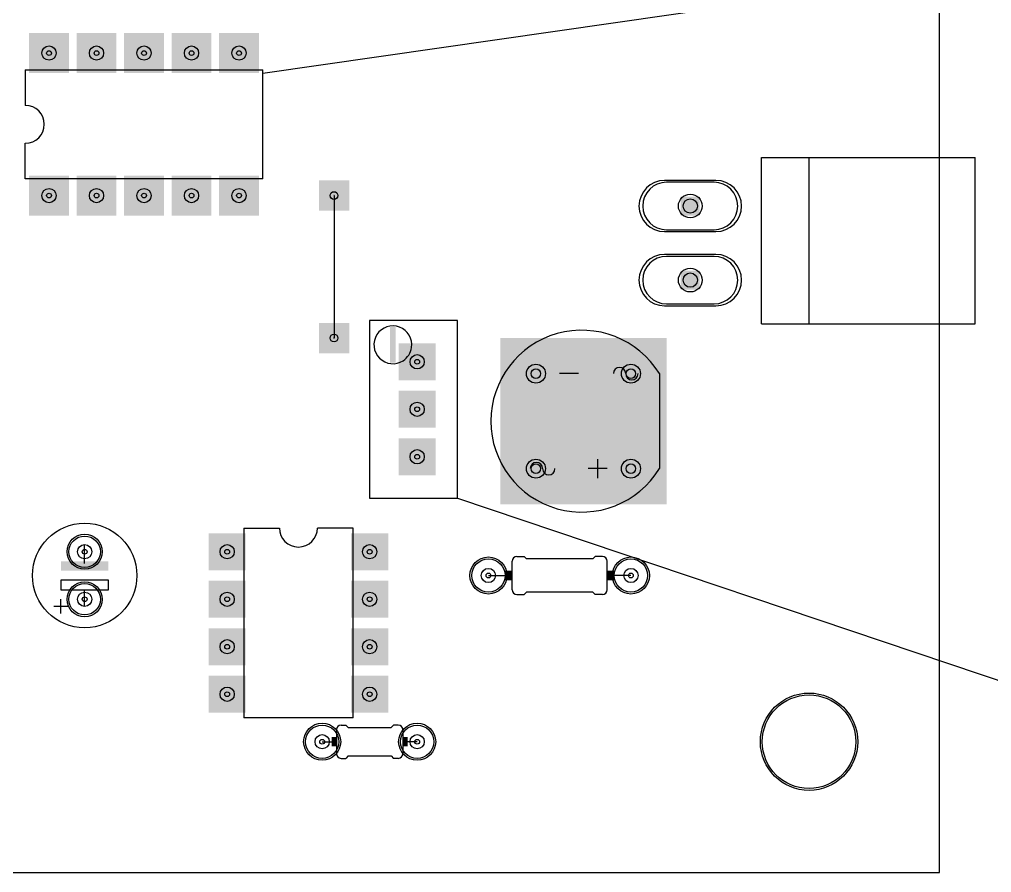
# Model space of a CAD drawing. Extents: x -71 to 251, y 10 to 132.
# Drawn here: x 77.2 to 129.1, y 10.1 to 55.8 of the extents above; entities that cross this region are included whole.
import ezdxf

# ---------------------------------------------------------------- set-up
doc = ezdxf.new("R2010")
doc.units = 0
doc.header["$MEASUREMENT"] = 0
doc.layers.get('0').update_dxf_attribs({"linetype": 'CONTINUOUS'})
for name, color, linetype in [('1', 22, 'CONTINUOUS'), ('17', 82, 'CONTINUOUS'), ('18', 82, 'CONTINUOUS'), ('20', 7, 'CONTINUOUS'), ('21', 253, 'CONTINUOUS'), ('22', 253, 'CONTINUOUS'), ('29', 253, 'CONTINUOUS'), ('30', 253, 'CONTINUOUS'), ('43', 82, 'CONTINUOUS'), ('44', 253, 'CONTINUOUS'), ('51', 253, 'CONTINUOUS')]:
    doc.layers.add(name, color=color, linetype=linetype)

# ---------------------------------------------------------------- blocks, each defined once
blk = doc.blocks.new('RECT')
blk.add_solid([(-0.5, -0.5), (0.5, -0.5), (-0.5, 0.5), (0.5, 0.5)])
blk = doc.blocks.new('SQUAREP')
blk.add_solid([(-0.5, -0.5), (0.5, -0.5), (-0.5, 0.5), (0.5, 0.5)])
blk = doc.blocks.new('ROUNDP')
blk.add_circle((0, 0), 0.5)
blk = doc.blocks.new('LONGP100')
blk.add_lwpolyline([(-0.5, -0.5), (0.5, -0.5, 1), (0.5, 0.5), (-0.5, 0.5, 1)], format="xyb", close=True)
blk = doc.blocks.new('SQUAREV')
blk.add_solid([(-0.5, -0.5), (0.5, -0.5), (-0.5, 0.5), (0.5, 0.5)])
blk = doc.blocks.new('ROUNDV')
blk.add_circle((0, 0), 0.5)

msp = doc.modelspace()

# ---------------------------------------------------------------- linework, layer by layer
at = {"linetype": 'Continuous'}
for p, q in [((90.17, 52.9082), (145.9104, 60.921)), ((100.575, 30.175), (136.1641, 18.1782))]:
    msp.add_line(p, q, dxfattribs=at)
at = {"layer": '1'}
msp.add_line((93.98, 46.355), (93.98, 38.735), dxfattribs=at)
at = {"layer": '20'}
for p, q in [((126.35, 10.1472), (126.35, 111.722)), ((0.64, 10.1472), (126.35, 10.1472))]:
    msp.add_line(p, q, dxfattribs=at)
msp.add_circle((119.38, 17.145), 2.5, dxfattribs=at)
at = {"layer": '21'}
for p, q in [((116.84, 48.387), (119.38, 48.387)), ((116.84, 39.497), (116.84, 48.387)), ((119.38, 48.387), (128.27, 48.387)), ((119.38, 39.497), (119.38, 48.387)), ((128.27, 39.497), (128.27, 48.387)), ((100.575, 39.675), (95.875, 39.675)), ((95.875, 39.675), (95.875, 30.175)), ((100.575, 30.175), (100.575, 39.675)), ((116.84, 39.497), (119.38, 39.497)), ((119.38, 39.497), (128.27, 39.497)), ((107.061, 36.83), (106.045, 36.83)), ((111.379, 36.83), (111.379, 31.75)), ((108.077, 32.258), (108.077, 31.242)), ((108.585, 31.75), (107.569, 31.75)), ((95.875, 30.175), (100.575, 30.175)), ((89.154, 28.575), (89.154, 18.415)), ((89.154, 28.575), (91.059, 28.575)), ((94.996, 28.575), (93.091, 28.575)), ((94.996, 18.415), (94.996, 28.575)), ((103.759, 27.051), (104.14, 27.051)), ((104.267, 26.924), (104.14, 27.051)), ((107.823, 26.924), (107.95, 27.051)), ((108.331, 27.051), (107.95, 27.051)), ((103.505, 25.273), (103.505, 26.797)), ((107.823, 26.924), (104.267, 26.924)), ((108.585, 25.273), (108.585, 26.797)), ((103.759, 25.019), (104.14, 25.019)), ((104.267, 25.146), (104.14, 25.019)), ((107.823, 25.146), (104.267, 25.146)), ((107.823, 25.146), (107.95, 25.019)), ((108.331, 25.019), (107.95, 25.019)), ((79.375, 24.384), (79.375, 24.765)), ((79.375, 24.384), (78.994, 24.384)), ((79.375, 24.003), (79.375, 24.384)), ((79.756, 24.384), (79.375, 24.384)), ((94.996, 18.415), (89.154, 18.415)), ((94.361, 18.034), (94.615, 18.034)), ((94.742, 17.907), (94.615, 18.034)), ((94.742, 17.907), (97.028, 17.907)), ((97.028, 17.907), (97.155, 18.034)), ((97.409, 18.034), (97.155, 18.034)), ((94.361, 16.256), (94.615, 16.256)), ((94.742, 16.383), (94.615, 16.256)), ((94.742, 16.383), (97.028, 16.383)), ((97.028, 16.383), (97.155, 16.256)), ((97.409, 16.256), (97.155, 16.256))]:
    msp.add_line(p, q, dxfattribs=at)
msp.add_circle((80.645, 26.035), 2.794, dxfattribs=at)
for centre, radius, start, end in [((97.125, 38.3732), 1.0109, 351.5693, 302.9602), ((107.2317, 34.29), 4.8633, 31.4852, 328.5148), ((92.075, 28.575), 1.016, 180, 0), ((103.759, 26.797), 0.254, 90, 180), ((108.331, 26.797), 0.254, 0, 90), ((103.759, 25.273), 0.254, 180, 270), ((108.331, 25.273), 0.254, 270, 0), ((94.361, 17.78), 0.254, 90, 180), ((97.409, 17.78), 0.254, 0, 90), ((94.361, 16.51), 0.254, 180, 270), ((97.409, 16.51), 0.254, 270, 0)]:
    msp.add_arc(centre, radius, start, end, dxfattribs=at)
at = {"layer": '22'}
for p, q in [((77.47, 53.086), (90.17, 53.086)), ((77.47, 53.086), (77.47, 51.181)), ((90.17, 47.244), (90.17, 53.086)), ((77.47, 47.244), (77.47, 49.149)), ((90.17, 47.244), (77.47, 47.244))]:
    msp.add_line(p, q, dxfattribs=at)
msp.add_arc((77.47, 50.165), 1.016, 270, 90, dxfattribs=at)
at = {"layer": '29'}
msp.add_circle((119.38, 17.145), 2.6016, dxfattribs=at)
at = {"layer": '30'}
msp.add_circle((119.38, 17.145), 2.6016, dxfattribs=at)
at = {"layer": '44'}
for centre, radius in [((78.74, 53.975), 0.127), ((81.28, 53.975), 0.127), ((83.82, 53.975), 0.127), ((86.36, 53.975), 0.127), ((88.9, 53.975), 0.127), ((78.74, 46.355), 0.127), ((81.28, 46.355), 0.127), ((83.82, 46.355), 0.127), ((86.36, 46.355), 0.127), ((88.9, 46.355), 0.127), ((93.98, 46.355), 0.005), ((113.03, 45.7962), 0.381), ((113.03, 41.8338), 0.381), ((93.98, 38.735), 0.005), ((98.425, 37.465), 0.127), ((104.775, 36.83), 0.254), ((109.855, 36.83), 0.254), ((98.425, 34.925), 0.127), ((98.425, 32.385), 0.127), ((104.775, 31.75), 0.254), ((109.855, 31.75), 0.254), ((80.645, 27.305), 0.127), ((88.265, 27.305), 0.127), ((95.885, 27.305), 0.127), ((102.235, 26.035), 0.127), ((109.855, 26.035), 0.127), ((80.645, 24.765), 0.127), ((88.265, 24.765), 0.127), ((95.885, 24.765), 0.127), ((88.265, 22.225), 0.127), ((95.885, 22.225), 0.127), ((88.265, 19.685), 0.127), ((95.885, 19.685), 0.127), ((93.345, 17.145), 0.127), ((98.425, 17.145), 0.127)]:
    msp.add_circle(centre, radius, dxfattribs=at)
at = {"layer": '51'}
for p, q in [((80.645, 26.67), (80.645, 27.686)), ((102.235, 26.035), (103.124, 26.035)), ((109.855, 26.035), (108.966, 26.035)), ((81.915, 25.781), (79.375, 25.781)), ((79.375, 25.781), (79.375, 25.273)), ((81.915, 25.273), (81.915, 25.781)), ((79.375, 25.273), (80.645, 25.273)), ((80.645, 24.384), (80.645, 25.273)), ((80.645, 25.273), (81.915, 25.273)), ((94.107, 17.78), (94.107, 16.51)), ((97.663, 17.78), (97.663, 16.51)), ((93.345, 17.145), (93.853, 17.145)), ((98.425, 17.145), (97.917, 17.145))]:
    msp.add_line(p, q, dxfattribs=at)
for centre, radius, start, end in [((97.125, 38.3732), 1.0109, 302.9602, 351.5693), ((109.2454, 36.83), 0.3302, 0, 180), ((109.9058, 36.83), 0.3302, 180, 0), ((104.8004, 31.75), 0.3302, 0, 180), ((105.4608, 31.75), 0.3302, 180, 0)]:
    msp.add_arc(centre, radius, start, end, dxfattribs=at)

# ---------------------------------------------------------------- block references
at = {"layer": '17'}
for name, p, xscale, yscale, rotation in [('SQUAREP', (78.74, 53.975), 1.9304, 1.9304, 270), ('SQUAREP', (81.28, 53.975), 1.9304, 1.9304, 270), ('SQUAREP', (83.82, 53.975), 1.9304, 1.9304, 270), ('SQUAREP', (86.36, 53.975), 1.9304, 1.9304, 270), ('SQUAREP', (88.9, 53.975), 1.9304, 1.9304, 270), ('ROUNDP', (78.74, 53.975), 0.762, 0.762, 270), ('ROUNDP', (78.74, 53.975), 0.762, 0.762, 270), ('ROUNDP', (78.74, 53.975), 0.762, 0.762, 270), ('ROUNDP', (78.74, 53.975), 0.762, 0.762, 270), ('ROUNDP', (78.74, 53.975), 0.762, 0.762, 270), ('ROUNDP', (78.74, 53.975), 0.762, 0.762, 270), ('ROUNDP', (78.74, 53.975), 0.762, 0.762, 270), ('ROUNDP', (78.74, 53.975), 0.762, 0.762, 270), ('ROUNDP', (78.74, 53.975), 0.762, 0.762, 270), ('ROUNDP', (78.74, 53.975), 0.762, 0.762, 270), ('ROUNDP', (78.74, 53.975), 0.762, 0.762, 270), ('ROUNDP', (78.74, 53.975), 0.762, 0.762, 270), ('ROUNDP', (78.74, 53.975), 0.762, 0.762, 270), ('ROUNDP', (78.74, 53.975), 0.762, 0.762, 270), ('ROUNDP', (81.28, 53.975), 0.762, 0.762, 270), ('ROUNDP', (81.28, 53.975), 0.762, 0.762, 270), ('ROUNDP', (81.28, 53.975), 0.762, 0.762, 270), ('ROUNDP', (81.28, 53.975), 0.762, 0.762, 270), ('ROUNDP', (81.28, 53.975), 0.762, 0.762, 270), ('ROUNDP', (81.28, 53.975), 0.762, 0.762, 270), ('ROUNDP', (81.28, 53.975), 0.762, 0.762, 270), ('ROUNDP', (81.28, 53.975), 0.762, 0.762, 270), ('ROUNDP', (81.28, 53.975), 0.762, 0.762, 270), ('ROUNDP', (81.28, 53.975), 0.762, 0.762, 270), ('ROUNDP', (81.28, 53.975), 0.762, 0.762, 270), ('ROUNDP', (81.28, 53.975), 0.762, 0.762, 270), ('ROUNDP', (81.28, 53.975), 0.762, 0.762, 270), ('ROUNDP', (81.28, 53.975), 0.762, 0.762, 270), ('ROUNDP', (83.82, 53.975), 0.762, 0.762, 270), ('ROUNDP', (83.82, 53.975), 0.762, 0.762, 270), ('ROUNDP', (83.82, 53.975), 0.762, 0.762, 270), ('ROUNDP', (83.82, 53.975), 0.762, 0.762, 270), ('ROUNDP', (83.82, 53.975), 0.762, 0.762, 270), ('ROUNDP', (83.82, 53.975), 0.762, 0.762, 270), ('ROUNDP', (83.82, 53.975), 0.762, 0.762, 270), ('ROUNDP', (83.82, 53.975), 0.762, 0.762, 270), ('ROUNDP', (83.82, 53.975), 0.762, 0.762, 270), ('ROUNDP', (83.82, 53.975), 0.762, 0.762, 270), ('ROUNDP', (83.82, 53.975), 0.762, 0.762, 270), ('ROUNDP', (83.82, 53.975), 0.762, 0.762, 270), ('ROUNDP', (83.82, 53.975), 0.762, 0.762, 270), ('ROUNDP', (83.82, 53.975), 0.762, 0.762, 270), ('ROUNDP', (86.36, 53.975), 0.762, 0.762, 270), ('ROUNDP', (86.36, 53.975), 0.762, 0.762, 270), ('ROUNDP', (86.36, 53.975), 0.762, 0.762, 270), ('ROUNDP', (86.36, 53.975), 0.762, 0.762, 270), ('ROUNDP', (86.36, 53.975), 0.762, 0.762, 270), ('ROUNDP', (86.36, 53.975), 0.762, 0.762, 270), ('ROUNDP', (86.36, 53.975), 0.762, 0.762, 270), ('ROUNDP', (86.36, 53.975), 0.762, 0.762, 270), ('ROUNDP', (86.36, 53.975), 0.762, 0.762, 270), ('ROUNDP', (86.36, 53.975), 0.762, 0.762, 270), ('ROUNDP', (86.36, 53.975), 0.762, 0.762, 270), ('ROUNDP', (86.36, 53.975), 0.762, 0.762, 270), ('ROUNDP', (86.36, 53.975), 0.762, 0.762, 270), ('ROUNDP', (86.36, 53.975), 0.762, 0.762, 270), ('ROUNDP', (88.9, 53.975), 0.762, 0.762, 270), ('ROUNDP', (88.9, 53.975), 0.762, 0.762, 270), ('ROUNDP', (88.9, 53.975), 0.762, 0.762, 270), ('ROUNDP', (88.9, 53.975), 0.762, 0.762, 270), ('ROUNDP', (88.9, 53.975), 0.762, 0.762, 270), ('ROUNDP', (88.9, 53.975), 0.762, 0.762, 270), ('ROUNDP', (88.9, 53.975), 0.762, 0.762, 270), ('ROUNDP', (88.9, 53.975), 0.762, 0.762, 270), ('ROUNDP', (88.9, 53.975), 0.762, 0.762, 270), ('ROUNDP', (88.9, 53.975), 0.762, 0.762, 270), ('ROUNDP', (88.9, 53.975), 0.762, 0.762, 270), ('ROUNDP', (88.9, 53.975), 0.762, 0.762, 270), ('ROUNDP', (88.9, 53.975), 0.762, 0.762, 270), ('ROUNDP', (88.9, 53.975), 0.762, 0.762, 270), ('SQUAREP', (78.74, 46.355), 1.9304, 1.9304, 270), ('SQUAREP', (81.28, 46.355), 1.9304, 1.9304, 270), ('SQUAREP', (83.82, 46.355), 1.9304, 1.9304, 270), ('SQUAREP', (86.36, 46.355), 1.9304, 1.9304, 270), ('SQUAREP', (88.9, 46.355), 1.9304, 1.9304, 270), ('LONGP100', (113.03, 45.7962), 2.54, 2.54, 180), ('ROUNDP', (78.74, 46.355), 0.762, 0.762, 270), ('ROUNDP', (78.74, 46.355), 0.762, 0.762, 270), ('ROUNDP', (78.74, 46.355), 0.762, 0.762, 270), ('ROUNDP', (78.74, 46.355), 0.762, 0.762, 270), ('ROUNDP', (78.74, 46.355), 0.762, 0.762, 270), ('ROUNDP', (78.74, 46.355), 0.762, 0.762, 270), ('ROUNDP', (78.74, 46.355), 0.762, 0.762, 270), ('ROUNDP', (78.74, 46.355), 0.762, 0.762, 270), ('ROUNDP', (78.74, 46.355), 0.762, 0.762, 270), ('ROUNDP', (78.74, 46.355), 0.762, 0.762, 270), ('ROUNDP', (78.74, 46.355), 0.762, 0.762, 270), ('ROUNDP', (78.74, 46.355), 0.762, 0.762, 270), ('ROUNDP', (78.74, 46.355), 0.762, 0.762, 270), ('ROUNDP', (78.74, 46.355), 0.762, 0.762, 270), ('ROUNDP', (81.28, 46.355), 0.762, 0.762, 270), ('ROUNDP', (81.28, 46.355), 0.762, 0.762, 270), ('ROUNDP', (81.28, 46.355), 0.762, 0.762, 270), ('ROUNDP', (81.28, 46.355), 0.762, 0.762, 270), ('ROUNDP', (81.28, 46.355), 0.762, 0.762, 270), ('ROUNDP', (81.28, 46.355), 0.762, 0.762, 270), ('ROUNDP', (81.28, 46.355), 0.762, 0.762, 270), ('ROUNDP', (81.28, 46.355), 0.762, 0.762, 270), ('ROUNDP', (81.28, 46.355), 0.762, 0.762, 270), ('ROUNDP', (81.28, 46.355), 0.762, 0.762, 270), ('ROUNDP', (81.28, 46.355), 0.762, 0.762, 270), ('ROUNDP', (81.28, 46.355), 0.762, 0.762, 270), ('ROUNDP', (81.28, 46.355), 0.762, 0.762, 270), ('ROUNDP', (81.28, 46.355), 0.762, 0.762, 270), ('ROUNDP', (83.82, 46.355), 0.762, 0.762, 270), ('ROUNDP', (83.82, 46.355), 0.762, 0.762, 270), ('ROUNDP', (83.82, 46.355), 0.762, 0.762, 270), ('ROUNDP', (83.82, 46.355), 0.762, 0.762, 270), ('ROUNDP', (83.82, 46.355), 0.762, 0.762, 270), ('ROUNDP', (83.82, 46.355), 0.762, 0.762, 270), ('ROUNDP', (83.82, 46.355), 0.762, 0.762, 270), ('ROUNDP', (83.82, 46.355), 0.762, 0.762, 270), ('ROUNDP', (83.82, 46.355), 0.762, 0.762, 270), ('ROUNDP', (83.82, 46.355), 0.762, 0.762, 270), ('ROUNDP', (83.82, 46.355), 0.762, 0.762, 270), ('ROUNDP', (83.82, 46.355), 0.762, 0.762, 270), ('ROUNDP', (83.82, 46.355), 0.762, 0.762, 270), ('ROUNDP', (83.82, 46.355), 0.762, 0.762, 270), ('ROUNDP', (86.36, 46.355), 0.762, 0.762, 270), ('ROUNDP', (86.36, 46.355), 0.762, 0.762, 270), ('ROUNDP', (86.36, 46.355), 0.762, 0.762, 270), ('ROUNDP', (86.36, 46.355), 0.762, 0.762, 270), ('ROUNDP', (86.36, 46.355), 0.762, 0.762, 270), ('ROUNDP', (86.36, 46.355), 0.762, 0.762, 270), ('ROUNDP', (86.36, 46.355), 0.762, 0.762, 270), ('ROUNDP', (86.36, 46.355), 0.762, 0.762, 270), ('ROUNDP', (86.36, 46.355), 0.762, 0.762, 270), ('ROUNDP', (86.36, 46.355), 0.762, 0.762, 270), ('ROUNDP', (86.36, 46.355), 0.762, 0.762, 270), ('ROUNDP', (86.36, 46.355), 0.762, 0.762, 270), ('ROUNDP', (86.36, 46.355), 0.762, 0.762, 270), ('ROUNDP', (86.36, 46.355), 0.762, 0.762, 270), ('ROUNDP', (88.9, 46.355), 0.762, 0.762, 270), ('ROUNDP', (88.9, 46.355), 0.762, 0.762, 270), ('ROUNDP', (88.9, 46.355), 0.762, 0.762, 270), ('ROUNDP', (88.9, 46.355), 0.762, 0.762, 270), ('ROUNDP', (88.9, 46.355), 0.762, 0.762, 270), ('ROUNDP', (88.9, 46.355), 0.762, 0.762, 270), ('ROUNDP', (88.9, 46.355), 0.762, 0.762, 270), ('ROUNDP', (88.9, 46.355), 0.762, 0.762, 270), ('ROUNDP', (88.9, 46.355), 0.762, 0.762, 270), ('ROUNDP', (88.9, 46.355), 0.762, 0.762, 270), ('ROUNDP', (88.9, 46.355), 0.762, 0.762, 270), ('ROUNDP', (88.9, 46.355), 0.762, 0.762, 270), ('ROUNDP', (88.9, 46.355), 0.762, 0.762, 270), ('ROUNDP', (88.9, 46.355), 0.762, 0.762, 270), ('ROUNDP', (113.03, 45.7962), 1.27, 1.27, 180), ('ROUNDP', (113.03, 45.7962), 1.27, 1.27, 180), ('ROUNDP', (113.03, 45.7962), 1.27, 1.27, 180), ('ROUNDP', (113.03, 45.7962), 1.27, 1.27, 180), ('ROUNDP', (113.03, 45.7962), 1.27, 1.27, 180), ('ROUNDP', (113.03, 45.7962), 1.27, 1.27, 180), ('ROUNDP', (113.03, 45.7962), 1.27, 1.27, 180), ('ROUNDP', (113.03, 45.7962), 1.27, 1.27, 180), ('ROUNDP', (113.03, 45.7962), 1.27, 1.27, 180), ('ROUNDP', (113.03, 45.7962), 1.27, 1.27, 180), ('ROUNDP', (113.03, 45.7962), 1.27, 1.27, 180), ('ROUNDP', (113.03, 45.7962), 1.27, 1.27, 180), ('ROUNDP', (113.03, 45.7962), 1.27, 1.27, 180), ('ROUNDP', (113.03, 45.7962), 1.27, 1.27, 180), ('LONGP100', (113.03, 41.8338), 2.54, 2.54, 180), ('ROUNDP', (113.03, 41.8338), 1.27, 1.27, 180), ('ROUNDP', (113.03, 41.8338), 1.27, 1.27, 180), ('ROUNDP', (113.03, 41.8338), 1.27, 1.27, 180), ('ROUNDP', (113.03, 41.8338), 1.27, 1.27, 180), ('ROUNDP', (113.03, 41.8338), 1.27, 1.27, 180), ('ROUNDP', (113.03, 41.8338), 1.27, 1.27, 180), ('ROUNDP', (113.03, 41.8338), 1.27, 1.27, 180), ('ROUNDP', (113.03, 41.8338), 1.27, 1.27, 180), ('ROUNDP', (113.03, 41.8338), 1.27, 1.27, 180), ('ROUNDP', (113.03, 41.8338), 1.27, 1.27, 180), ('ROUNDP', (113.03, 41.8338), 1.27, 1.27, 180), ('ROUNDP', (113.03, 41.8338), 1.27, 1.27, 180), ('ROUNDP', (113.03, 41.8338), 1.27, 1.27, 180), ('ROUNDP', (113.03, 41.8338), 1.27, 1.27, 180), ('SQUAREP', (104.775, 36.83), 2.1844, 2.1844, 180), ('SQUAREP', (109.855, 36.83), 2.1844, 2.1844, 180), ('ROUNDP', (104.775, 36.83), 1.016, 1.016, 180), ('ROUNDP', (104.775, 36.83), 1.016, 1.016, 180), ('ROUNDP', (104.775, 36.83), 1.016, 1.016, 180), ('ROUNDP', (104.775, 36.83), 1.016, 1.016, 180), ('ROUNDP', (104.775, 36.83), 1.016, 1.016, 180), ('ROUNDP', (104.775, 36.83), 1.016, 1.016, 180), ('ROUNDP', (104.775, 36.83), 1.016, 1.016, 180), ('ROUNDP', (104.775, 36.83), 1.016, 1.016, 180), ('ROUNDP', (104.775, 36.83), 1.016, 1.016, 180), ('ROUNDP', (104.775, 36.83), 1.016, 1.016, 180), ('ROUNDP', (104.775, 36.83), 1.016, 1.016, 180), ('ROUNDP', (104.775, 36.83), 1.016, 1.016, 180), ('ROUNDP', (104.775, 36.83), 1.016, 1.016, 180), ('ROUNDP', (104.775, 36.83), 1.016, 1.016, 180), ('ROUNDP', (109.855, 36.83), 1.016, 1.016, 180), ('ROUNDP', (109.855, 36.83), 1.016, 1.016, 180), ('ROUNDP', (109.855, 36.83), 1.016, 1.016, 180), ('ROUNDP', (109.855, 36.83), 1.016, 1.016, 180), ('ROUNDP', (109.855, 36.83), 1.016, 1.016, 180), ('ROUNDP', (109.855, 36.83), 1.016, 1.016, 180), ('ROUNDP', (109.855, 36.83), 1.016, 1.016, 180), ('ROUNDP', (109.855, 36.83), 1.016, 1.016, 180), ('ROUNDP', (109.855, 36.83), 1.016, 1.016, 180), ('ROUNDP', (109.855, 36.83), 1.016, 1.016, 180), ('ROUNDP', (109.855, 36.83), 1.016, 1.016, 180), ('ROUNDP', (109.855, 36.83), 1.016, 1.016, 180), ('ROUNDP', (109.855, 36.83), 1.016, 1.016, 180), ('ROUNDP', (109.855, 36.83), 1.016, 1.016, 180), ('SQUAREP', (104.775, 31.75), 2.1844, 2.1844, 180), ('SQUAREP', (109.855, 31.75), 2.1844, 2.1844, 180), ('ROUNDP', (104.775, 31.75), 1.016, 1.016, 180), ('ROUNDP', (104.775, 31.75), 1.016, 1.016, 180), ('ROUNDP', (104.775, 31.75), 1.016, 1.016, 180), ('ROUNDP', (104.775, 31.75), 1.016, 1.016, 180), ('ROUNDP', (104.775, 31.75), 1.016, 1.016, 180), ('ROUNDP', (104.775, 31.75), 1.016, 1.016, 180), ('ROUNDP', (104.775, 31.75), 1.016, 1.016, 180), ('ROUNDP', (104.775, 31.75), 1.016, 1.016, 180), ('ROUNDP', (104.775, 31.75), 1.016, 1.016, 180), ('ROUNDP', (104.775, 31.75), 1.016, 1.016, 180), ('ROUNDP', (104.775, 31.75), 1.016, 1.016, 180), ('ROUNDP', (104.775, 31.75), 1.016, 1.016, 180), ('ROUNDP', (104.775, 31.75), 1.016, 1.016, 180), ('ROUNDP', (104.775, 31.75), 1.016, 1.016, 180), ('ROUNDP', (109.855, 31.75), 1.016, 1.016, 180), ('ROUNDP', (109.855, 31.75), 1.016, 1.016, 180), ('ROUNDP', (109.855, 31.75), 1.016, 1.016, 180), ('ROUNDP', (109.855, 31.75), 1.016, 1.016, 180), ('ROUNDP', (109.855, 31.75), 1.016, 1.016, 180), ('ROUNDP', (109.855, 31.75), 1.016, 1.016, 180), ('ROUNDP', (109.855, 31.75), 1.016, 1.016, 180), ('ROUNDP', (109.855, 31.75), 1.016, 1.016, 180), ('ROUNDP', (109.855, 31.75), 1.016, 1.016, 180), ('ROUNDP', (109.855, 31.75), 1.016, 1.016, 180), ('ROUNDP', (109.855, 31.75), 1.016, 1.016, 180), ('ROUNDP', (109.855, 31.75), 1.016, 1.016, 180), ('ROUNDP', (109.855, 31.75), 1.016, 1.016, 180), ('ROUNDP', (109.855, 31.75), 1.016, 1.016, 180), ('ROUNDP', (80.645, 27.305), 1.6764, 1.6764, 90), ('ROUNDP', (80.645, 27.305), 0.762, 0.762, 90), ('ROUNDP', (80.645, 27.305), 0.762, 0.762, 90), ('ROUNDP', (80.645, 27.305), 0.762, 0.762, 90), ('ROUNDP', (80.645, 27.305), 0.762, 0.762, 90), ('ROUNDP', (80.645, 27.305), 0.762, 0.762, 90), ('ROUNDP', (80.645, 27.305), 0.762, 0.762, 90), ('ROUNDP', (80.645, 27.305), 0.762, 0.762, 90), ('ROUNDP', (80.645, 27.305), 0.762, 0.762, 90), ('ROUNDP', (80.645, 27.305), 0.762, 0.762, 90), ('ROUNDP', (80.645, 27.305), 0.762, 0.762, 90), ('ROUNDP', (80.645, 27.305), 0.762, 0.762, 90), ('ROUNDP', (80.645, 27.305), 0.762, 0.762, 90), ('ROUNDP', (80.645, 27.305), 0.762, 0.762, 90), ('ROUNDP', (80.645, 27.305), 0.762, 0.762, 90), ('ROUNDP', (80.645, 24.765), 1.6764, 1.6764, 90), ('ROUNDP', (80.645, 24.765), 0.762, 0.762, 90), ('ROUNDP', (80.645, 24.765), 0.762, 0.762, 90), ('ROUNDP', (80.645, 24.765), 0.762, 0.762, 90), ('ROUNDP', (80.645, 24.765), 0.762, 0.762, 90), ('ROUNDP', (80.645, 24.765), 0.762, 0.762, 90), ('ROUNDP', (80.645, 24.765), 0.762, 0.762, 90), ('ROUNDP', (80.645, 24.765), 0.762, 0.762, 90), ('ROUNDP', (80.645, 24.765), 0.762, 0.762, 90), ('ROUNDP', (80.645, 24.765), 0.762, 0.762, 90), ('ROUNDP', (80.645, 24.765), 0.762, 0.762, 90), ('ROUNDP', (80.645, 24.765), 0.762, 0.762, 90), ('ROUNDP', (80.645, 24.765), 0.762, 0.762, 90), ('ROUNDP', (80.645, 24.765), 0.762, 0.762, 90), ('ROUNDP', (80.645, 24.765), 0.762, 0.762, 90), ('ROUNDP', (93.345, 17.145), 1.778, 1.778, 180), ('ROUNDP', (98.425, 17.145), 1.778, 1.778, 180), ('ROUNDP', (93.345, 17.145), 0.762, 0.762, 180), ('ROUNDP', (93.345, 17.145), 0.762, 0.762, 180), ('ROUNDP', (93.345, 17.145), 0.762, 0.762, 180), ('ROUNDP', (93.345, 17.145), 0.762, 0.762, 180), ('ROUNDP', (93.345, 17.145), 0.762, 0.762, 180), ('ROUNDP', (93.345, 17.145), 0.762, 0.762, 180), ('ROUNDP', (93.345, 17.145), 0.762, 0.762, 180), ('ROUNDP', (93.345, 17.145), 0.762, 0.762, 180), ('ROUNDP', (93.345, 17.145), 0.762, 0.762, 180), ('ROUNDP', (93.345, 17.145), 0.762, 0.762, 180), ('ROUNDP', (93.345, 17.145), 0.762, 0.762, 180), ('ROUNDP', (93.345, 17.145), 0.762, 0.762, 180), ('ROUNDP', (93.345, 17.145), 0.762, 0.762, 180), ('ROUNDP', (93.345, 17.145), 0.762, 0.762, 180), ('ROUNDP', (98.425, 17.145), 0.762, 0.762, 180), ('ROUNDP', (98.425, 17.145), 0.762, 0.762, 180), ('ROUNDP', (98.425, 17.145), 0.762, 0.762, 180), ('ROUNDP', (98.425, 17.145), 0.762, 0.762, 180), ('ROUNDP', (98.425, 17.145), 0.762, 0.762, 180), ('ROUNDP', (98.425, 17.145), 0.762, 0.762, 180), ('ROUNDP', (98.425, 17.145), 0.762, 0.762, 180), ('ROUNDP', (98.425, 17.145), 0.762, 0.762, 180), ('ROUNDP', (98.425, 17.145), 0.762, 0.762, 180), ('ROUNDP', (98.425, 17.145), 0.762, 0.762, 180), ('ROUNDP', (98.425, 17.145), 0.762, 0.762, 180), ('ROUNDP', (98.425, 17.145), 0.762, 0.762, 180), ('ROUNDP', (98.425, 17.145), 0.762, 0.762, 180), ('ROUNDP', (98.425, 17.145), 0.762, 0.762, 180)]:
    msp.add_blockref(name, p, dxfattribs=dict(at, xscale=xscale, yscale=yscale, rotation=rotation))
for name, p, xscale, yscale in [('SQUAREP', (98.425, 37.465), 1.778, 1.778), ('ROUNDP', (98.425, 37.465), 0.762, 0.762), ('ROUNDP', (98.425, 37.465), 0.762, 0.762), ('ROUNDP', (98.425, 37.465), 0.762, 0.762), ('ROUNDP', (98.425, 37.465), 0.762, 0.762), ('ROUNDP', (98.425, 37.465), 0.762, 0.762), ('ROUNDP', (98.425, 37.465), 0.762, 0.762), ('ROUNDP', (98.425, 37.465), 0.762, 0.762), ('ROUNDP', (98.425, 37.465), 0.762, 0.762), ('ROUNDP', (98.425, 37.465), 0.762, 0.762), ('ROUNDP', (98.425, 37.465), 0.762, 0.762), ('ROUNDP', (98.425, 37.465), 0.762, 0.762), ('ROUNDP', (98.425, 37.465), 0.762, 0.762), ('ROUNDP', (98.425, 37.465), 0.762, 0.762), ('ROUNDP', (98.425, 37.465), 0.762, 0.762), ('SQUAREP', (98.425, 34.925), 1.778, 1.778), ('ROUNDP', (98.425, 34.925), 0.762, 0.762), ('ROUNDP', (98.425, 34.925), 0.762, 0.762), ('ROUNDP', (98.425, 34.925), 0.762, 0.762), ('ROUNDP', (98.425, 34.925), 0.762, 0.762), ('ROUNDP', (98.425, 34.925), 0.762, 0.762), ('ROUNDP', (98.425, 34.925), 0.762, 0.762), ('ROUNDP', (98.425, 34.925), 0.762, 0.762), ('ROUNDP', (98.425, 34.925), 0.762, 0.762), ('ROUNDP', (98.425, 34.925), 0.762, 0.762), ('ROUNDP', (98.425, 34.925), 0.762, 0.762), ('ROUNDP', (98.425, 34.925), 0.762, 0.762), ('ROUNDP', (98.425, 34.925), 0.762, 0.762), ('ROUNDP', (98.425, 34.925), 0.762, 0.762), ('ROUNDP', (98.425, 34.925), 0.762, 0.762), ('SQUAREP', (98.425, 32.385), 1.778, 1.778), ('ROUNDP', (98.425, 32.385), 0.762, 0.762), ('ROUNDP', (98.425, 32.385), 0.762, 0.762), ('ROUNDP', (98.425, 32.385), 0.762, 0.762), ('ROUNDP', (98.425, 32.385), 0.762, 0.762), ('ROUNDP', (98.425, 32.385), 0.762, 0.762), ('ROUNDP', (98.425, 32.385), 0.762, 0.762), ('ROUNDP', (98.425, 32.385), 0.762, 0.762), ('ROUNDP', (98.425, 32.385), 0.762, 0.762), ('ROUNDP', (98.425, 32.385), 0.762, 0.762), ('ROUNDP', (98.425, 32.385), 0.762, 0.762), ('ROUNDP', (98.425, 32.385), 0.762, 0.762), ('ROUNDP', (98.425, 32.385), 0.762, 0.762), ('ROUNDP', (98.425, 32.385), 0.762, 0.762), ('ROUNDP', (98.425, 32.385), 0.762, 0.762), ('SQUAREP', (88.265, 27.305), 1.778, 1.778), ('SQUAREP', (95.885, 27.305), 1.778, 1.778), ('ROUNDP', (88.265, 27.305), 0.762, 0.762), ('ROUNDP', (88.265, 27.305), 0.762, 0.762), ('ROUNDP', (88.265, 27.305), 0.762, 0.762), ('ROUNDP', (88.265, 27.305), 0.762, 0.762), ('ROUNDP', (88.265, 27.305), 0.762, 0.762), ('ROUNDP', (88.265, 27.305), 0.762, 0.762), ('ROUNDP', (88.265, 27.305), 0.762, 0.762), ('ROUNDP', (88.265, 27.305), 0.762, 0.762), ('ROUNDP', (88.265, 27.305), 0.762, 0.762), ('ROUNDP', (88.265, 27.305), 0.762, 0.762), ('ROUNDP', (88.265, 27.305), 0.762, 0.762), ('ROUNDP', (88.265, 27.305), 0.762, 0.762), ('ROUNDP', (88.265, 27.305), 0.762, 0.762), ('ROUNDP', (88.265, 27.305), 0.762, 0.762), ('ROUNDP', (95.885, 27.305), 0.762, 0.762), ('ROUNDP', (95.885, 27.305), 0.762, 0.762), ('ROUNDP', (95.885, 27.305), 0.762, 0.762), ('ROUNDP', (95.885, 27.305), 0.762, 0.762), ('ROUNDP', (95.885, 27.305), 0.762, 0.762), ('ROUNDP', (95.885, 27.305), 0.762, 0.762), ('ROUNDP', (95.885, 27.305), 0.762, 0.762), ('ROUNDP', (95.885, 27.305), 0.762, 0.762), ('ROUNDP', (95.885, 27.305), 0.762, 0.762), ('ROUNDP', (95.885, 27.305), 0.762, 0.762), ('ROUNDP', (95.885, 27.305), 0.762, 0.762), ('ROUNDP', (95.885, 27.305), 0.762, 0.762), ('ROUNDP', (95.885, 27.305), 0.762, 0.762), ('ROUNDP', (95.885, 27.305), 0.762, 0.762), ('ROUNDP', (102.235, 26.035), 1.778, 1.778), ('ROUNDP', (109.855, 26.035), 1.778, 1.778), ('ROUNDP', (102.235, 26.035), 0.762, 0.762), ('ROUNDP', (102.235, 26.035), 0.762, 0.762), ('ROUNDP', (102.235, 26.035), 0.762, 0.762), ('ROUNDP', (102.235, 26.035), 0.762, 0.762), ('ROUNDP', (102.235, 26.035), 0.762, 0.762), ('ROUNDP', (102.235, 26.035), 0.762, 0.762), ('ROUNDP', (102.235, 26.035), 0.762, 0.762), ('ROUNDP', (102.235, 26.035), 0.762, 0.762), ('ROUNDP', (102.235, 26.035), 0.762, 0.762), ('ROUNDP', (102.235, 26.035), 0.762, 0.762), ('ROUNDP', (102.235, 26.035), 0.762, 0.762), ('ROUNDP', (102.235, 26.035), 0.762, 0.762), ('ROUNDP', (102.235, 26.035), 0.762, 0.762), ('ROUNDP', (102.235, 26.035), 0.762, 0.762), ('ROUNDP', (109.855, 26.035), 0.762, 0.762), ('ROUNDP', (109.855, 26.035), 0.762, 0.762), ('ROUNDP', (109.855, 26.035), 0.762, 0.762), ('ROUNDP', (109.855, 26.035), 0.762, 0.762), ('ROUNDP', (109.855, 26.035), 0.762, 0.762), ('ROUNDP', (109.855, 26.035), 0.762, 0.762), ('ROUNDP', (109.855, 26.035), 0.762, 0.762), ('ROUNDP', (109.855, 26.035), 0.762, 0.762), ('ROUNDP', (109.855, 26.035), 0.762, 0.762), ('ROUNDP', (109.855, 26.035), 0.762, 0.762), ('ROUNDP', (109.855, 26.035), 0.762, 0.762), ('ROUNDP', (109.855, 26.035), 0.762, 0.762), ('ROUNDP', (109.855, 26.035), 0.762, 0.762), ('ROUNDP', (109.855, 26.035), 0.762, 0.762), ('SQUAREP', (88.265, 24.765), 1.778, 1.778), ('SQUAREP', (95.885, 24.765), 1.778, 1.778), ('ROUNDP', (88.265, 24.765), 0.762, 0.762), ('ROUNDP', (88.265, 24.765), 0.762, 0.762), ('ROUNDP', (88.265, 24.765), 0.762, 0.762), ('ROUNDP', (88.265, 24.765), 0.762, 0.762), ('ROUNDP', (88.265, 24.765), 0.762, 0.762), ('ROUNDP', (88.265, 24.765), 0.762, 0.762), ('ROUNDP', (88.265, 24.765), 0.762, 0.762), ('ROUNDP', (88.265, 24.765), 0.762, 0.762), ('ROUNDP', (88.265, 24.765), 0.762, 0.762), ('ROUNDP', (88.265, 24.765), 0.762, 0.762), ('ROUNDP', (88.265, 24.765), 0.762, 0.762), ('ROUNDP', (88.265, 24.765), 0.762, 0.762), ('ROUNDP', (88.265, 24.765), 0.762, 0.762), ('ROUNDP', (88.265, 24.765), 0.762, 0.762), ('ROUNDP', (95.885, 24.765), 0.762, 0.762), ('ROUNDP', (95.885, 24.765), 0.762, 0.762), ('ROUNDP', (95.885, 24.765), 0.762, 0.762), ('ROUNDP', (95.885, 24.765), 0.762, 0.762), ('ROUNDP', (95.885, 24.765), 0.762, 0.762), ('ROUNDP', (95.885, 24.765), 0.762, 0.762), ('ROUNDP', (95.885, 24.765), 0.762, 0.762), ('ROUNDP', (95.885, 24.765), 0.762, 0.762), ('ROUNDP', (95.885, 24.765), 0.762, 0.762), ('ROUNDP', (95.885, 24.765), 0.762, 0.762), ('ROUNDP', (95.885, 24.765), 0.762, 0.762), ('ROUNDP', (95.885, 24.765), 0.762, 0.762), ('ROUNDP', (95.885, 24.765), 0.762, 0.762), ('ROUNDP', (95.885, 24.765), 0.762, 0.762), ('SQUAREP', (88.265, 22.225), 1.778, 1.778), ('SQUAREP', (95.885, 22.225), 1.778, 1.778), ('ROUNDP', (88.265, 22.225), 0.762, 0.762), ('ROUNDP', (88.265, 22.225), 0.762, 0.762), ('ROUNDP', (88.265, 22.225), 0.762, 0.762), ('ROUNDP', (88.265, 22.225), 0.762, 0.762), ('ROUNDP', (88.265, 22.225), 0.762, 0.762), ('ROUNDP', (88.265, 22.225), 0.762, 0.762), ('ROUNDP', (88.265, 22.225), 0.762, 0.762), ('ROUNDP', (88.265, 22.225), 0.762, 0.762), ('ROUNDP', (88.265, 22.225), 0.762, 0.762), ('ROUNDP', (88.265, 22.225), 0.762, 0.762), ('ROUNDP', (88.265, 22.225), 0.762, 0.762), ('ROUNDP', (88.265, 22.225), 0.762, 0.762), ('ROUNDP', (88.265, 22.225), 0.762, 0.762), ('ROUNDP', (88.265, 22.225), 0.762, 0.762), ('ROUNDP', (95.885, 22.225), 0.762, 0.762), ('ROUNDP', (95.885, 22.225), 0.762, 0.762), ('ROUNDP', (95.885, 22.225), 0.762, 0.762), ('ROUNDP', (95.885, 22.225), 0.762, 0.762), ('ROUNDP', (95.885, 22.225), 0.762, 0.762), ('ROUNDP', (95.885, 22.225), 0.762, 0.762), ('ROUNDP', (95.885, 22.225), 0.762, 0.762), ('ROUNDP', (95.885, 22.225), 0.762, 0.762), ('ROUNDP', (95.885, 22.225), 0.762, 0.762), ('ROUNDP', (95.885, 22.225), 0.762, 0.762), ('ROUNDP', (95.885, 22.225), 0.762, 0.762), ('ROUNDP', (95.885, 22.225), 0.762, 0.762), ('ROUNDP', (95.885, 22.225), 0.762, 0.762), ('ROUNDP', (95.885, 22.225), 0.762, 0.762), ('SQUAREP', (88.265, 19.685), 1.778, 1.778), ('SQUAREP', (95.885, 19.685), 1.778, 1.778), ('ROUNDP', (88.265, 19.685), 0.762, 0.762), ('ROUNDP', (88.265, 19.685), 0.762, 0.762), ('ROUNDP', (88.265, 19.685), 0.762, 0.762), ('ROUNDP', (88.265, 19.685), 0.762, 0.762), ('ROUNDP', (88.265, 19.685), 0.762, 0.762), ('ROUNDP', (88.265, 19.685), 0.762, 0.762), ('ROUNDP', (88.265, 19.685), 0.762, 0.762), ('ROUNDP', (88.265, 19.685), 0.762, 0.762), ('ROUNDP', (88.265, 19.685), 0.762, 0.762), ('ROUNDP', (88.265, 19.685), 0.762, 0.762), ('ROUNDP', (88.265, 19.685), 0.762, 0.762), ('ROUNDP', (88.265, 19.685), 0.762, 0.762), ('ROUNDP', (88.265, 19.685), 0.762, 0.762), ('ROUNDP', (88.265, 19.685), 0.762, 0.762), ('ROUNDP', (95.885, 19.685), 0.762, 0.762), ('ROUNDP', (95.885, 19.685), 0.762, 0.762), ('ROUNDP', (95.885, 19.685), 0.762, 0.762), ('ROUNDP', (95.885, 19.685), 0.762, 0.762), ('ROUNDP', (95.885, 19.685), 0.762, 0.762), ('ROUNDP', (95.885, 19.685), 0.762, 0.762), ('ROUNDP', (95.885, 19.685), 0.762, 0.762), ('ROUNDP', (95.885, 19.685), 0.762, 0.762), ('ROUNDP', (95.885, 19.685), 0.762, 0.762), ('ROUNDP', (95.885, 19.685), 0.762, 0.762), ('ROUNDP', (95.885, 19.685), 0.762, 0.762), ('ROUNDP', (95.885, 19.685), 0.762, 0.762), ('ROUNDP', (95.885, 19.685), 0.762, 0.762), ('ROUNDP', (95.885, 19.685), 0.762, 0.762)]:
    msp.add_blockref(name, p, dxfattribs=dict(at, xscale=xscale, yscale=yscale))
at = {"layer": '18'}
for name, p, xscale, yscale in [('SQUAREV', (93.98, 46.355), 1.4224, 1.4224), ('ROUNDV', (93.98, 46.355), 0.4164, 0.4164), ('ROUNDV', (93.98, 46.355), 0.4164, 0.4164), ('ROUNDV', (93.98, 46.355), 0.4164, 0.4164), ('ROUNDV', (93.98, 46.355), 0.4164, 0.4164), ('ROUNDV', (93.98, 46.355), 0.4164, 0.4164), ('ROUNDV', (93.98, 46.355), 0.4164, 0.4164), ('ROUNDV', (93.98, 46.355), 0.4164, 0.4164), ('ROUNDV', (93.98, 46.355), 0.4164, 0.4164), ('ROUNDV', (93.98, 46.355), 0.4164, 0.4164), ('ROUNDV', (93.98, 46.355), 0.4164, 0.4164), ('ROUNDV', (93.98, 46.355), 0.4164, 0.4164), ('ROUNDV', (93.98, 46.355), 0.4164, 0.4164), ('ROUNDV', (93.98, 46.355), 0.4164, 0.4164), ('ROUNDV', (93.98, 46.355), 0.4164, 0.4164), ('SQUAREV', (93.98, 38.735), 1.4224, 1.4224), ('ROUNDV', (93.98, 38.735), 0.4164, 0.4164), ('ROUNDV', (93.98, 38.735), 0.4164, 0.4164), ('ROUNDV', (93.98, 38.735), 0.4164, 0.4164), ('ROUNDV', (93.98, 38.735), 0.4164, 0.4164), ('ROUNDV', (93.98, 38.735), 0.4164, 0.4164), ('ROUNDV', (93.98, 38.735), 0.4164, 0.4164), ('ROUNDV', (93.98, 38.735), 0.4164, 0.4164), ('ROUNDV', (93.98, 38.735), 0.4164, 0.4164), ('ROUNDV', (93.98, 38.735), 0.4164, 0.4164), ('ROUNDV', (93.98, 38.735), 0.4164, 0.4164), ('ROUNDV', (93.98, 38.735), 0.4164, 0.4164), ('ROUNDV', (93.98, 38.735), 0.4164, 0.4164), ('ROUNDV', (93.98, 38.735), 0.4164, 0.4164), ('ROUNDV', (93.98, 38.735), 0.4164, 0.4164)]:
    msp.add_blockref(name, p, dxfattribs=dict(at, xscale=xscale, yscale=yscale))
at = {"layer": '21', "xscale": 1.016, "yscale": 1.016, "rotation": 90}
for p in [(113.03, 45.7962), (113.03, 41.8338)]:
    msp.add_blockref('RECT', p, dxfattribs=at)
at = {"layer": '21'}
for p, xscale, yscale in [((97.125, 38.375), 0.3, 1.9), ((103.3145, 26.035), 0.381, 0.508), ((108.7755, 26.035), 0.381, 0.508)]:
    msp.add_blockref('RECT', p, dxfattribs=dict(at, xscale=xscale, yscale=yscale))
at = {"layer": '29'}
for name, p, xscale, yscale, rotation in [('SQUAREP', (78.74, 53.975), 2.1336, 2.1336, 270), ('SQUAREP', (81.28, 53.975), 2.1336, 2.1336, 270), ('SQUAREP', (83.82, 53.975), 2.1336, 2.1336, 270), ('SQUAREP', (86.36, 53.975), 2.1336, 2.1336, 270), ('SQUAREP', (88.9, 53.975), 2.1336, 2.1336, 270), ('SQUAREP', (78.74, 46.355), 2.1336, 2.1336, 270), ('SQUAREP', (81.28, 46.355), 2.1336, 2.1336, 270), ('SQUAREP', (83.82, 46.355), 2.1336, 2.1336, 270), ('SQUAREP', (86.36, 46.355), 2.1336, 2.1336, 270), ('SQUAREP', (88.9, 46.355), 2.1336, 2.1336, 270), ('LONGP100', (113.03, 45.7962), 2.7432, 2.7432, 180), ('LONGP100', (113.03, 41.8338), 2.7432, 2.7432, 180), ('SQUAREP', (104.775, 36.83), 2.3876, 2.3876, 180), ('SQUAREP', (109.855, 36.83), 2.3876, 2.3876, 180), ('SQUAREP', (104.775, 31.75), 2.3876, 2.3876, 180), ('SQUAREP', (109.855, 31.75), 2.3876, 2.3876, 180), ('ROUNDP', (80.645, 27.305), 1.8796, 1.8796, 90), ('ROUNDP', (80.645, 24.765), 1.8796, 1.8796, 90), ('ROUNDP', (93.345, 17.145), 1.9812, 1.9812, 180), ('ROUNDP', (98.425, 17.145), 1.9812, 1.9812, 180)]:
    msp.add_blockref(name, p, dxfattribs=dict(at, xscale=xscale, yscale=yscale, rotation=rotation))
for name, p, xscale, yscale in [('SQUAREV', (93.98, 46.355), 1.6256, 1.6256), ('SQUAREV', (93.98, 38.735), 1.6256, 1.6256), ('SQUAREP', (98.425, 37.465), 1.9812, 1.9812), ('SQUAREP', (98.425, 34.925), 1.9812, 1.9812), ('SQUAREP', (98.425, 32.385), 1.9812, 1.9812), ('SQUAREP', (88.265, 27.305), 1.9812, 1.9812), ('SQUAREP', (95.885, 27.305), 1.9812, 1.9812), ('ROUNDP', (102.235, 26.035), 1.9812, 1.9812), ('ROUNDP', (109.855, 26.035), 1.9812, 1.9812), ('SQUAREP', (88.265, 24.765), 1.9812, 1.9812), ('SQUAREP', (95.885, 24.765), 1.9812, 1.9812), ('SQUAREP', (88.265, 22.225), 1.9812, 1.9812), ('SQUAREP', (95.885, 22.225), 1.9812, 1.9812), ('SQUAREP', (88.265, 19.685), 1.9812, 1.9812), ('SQUAREP', (95.885, 19.685), 1.9812, 1.9812)]:
    msp.add_blockref(name, p, dxfattribs=dict(at, xscale=xscale, yscale=yscale))
at = {"layer": '43', "xscale": 8.89, "yscale": 8.89, "rotation": 180}
msp.add_blockref('RECT', (107.315, 34.29), dxfattribs=at)
at = {"layer": '51'}
for p, xscale, yscale, rotation in [((80.645, 26.543), 0.508, 2.54, 90), ((93.98, 17.145), 0.254, 0.508, 180), ((97.79, 17.145), 0.254, 0.508, 180)]:
    msp.add_blockref('RECT', p, dxfattribs=dict(at, xscale=xscale, yscale=yscale, rotation=rotation))

doc.saveas('drawing.dxf')
